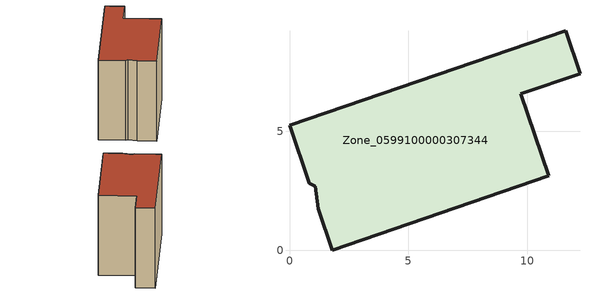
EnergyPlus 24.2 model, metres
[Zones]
Zone_0599100000307344
 floor ground (C_G): 0,5.26 11.62,9.23 12.23,7.43 9.73,6.58 10.91,3.14 1.8,0 1.2,1.74 1.09,2.68 0.84,2.81 z0
 wall outside (C_F): 1.2,1.74 1.8,0 10.91,3.14 9.73,6.58 12.23,7.43 11.62,9.23 0,5.26 0.84,2.81 1.09,2.68 1.2,1.74 z0:8.31
 roof outside (C_R): 1.09,2.68 1.2,1.74 1.8,0 10.91,3.14 9.73,6.58 12.23,7.43 11.62,9.23 0,5.26 0.84,2.81 z8.31
[BUILDING]
Pand.0599100000307344: North Axis=0; Terrain=City; Loads Convergence Tolerance Value=0.04; Temperature Convergence Tolerance Value=0.4; Solar Distribution=FullExterior; Maximum Number of Warmup Days=25; Minimum Number of Warmup Days=1
[Site:Location]
Rotterdam.The.Hague.AP_ZH_NLD Design_Conditions: Latitude=51.96; Longitude=4.45; Time Zone=1; Elevation=-4.5
[SITE:GROUNDTEMPERATURE:BUILDINGSURFACE]
18, 18, 18, 18, 18, 18, 18, 18, 18, 18, 18, 18
[MATERIAL] Thermal Absorptance=0.9; Solar Absorptance=0.7; Visible Absorptance=0.7
Name | Roughness | Thickness | Conductivity | Density | Specific Heat
G.TC.1975-1991 | MediumSmooth | 0.15 | 0.288461 | 540 | 1210
F.TC.1975-1991 | Rough | 0.3 | 0.230769 | 1920 | 840
R.TC.1975-1991 | MediumRough | 0.2 | 0.153846 | 1500 | 1000
[CONSTRUCTION]
C_G: G.TC.1975-1991
C_F: F.TC.1975-1991
C_R: R.TC.1975-1991
[ZONE]
Zone_0599100000307344: Type=1; Multiplier=1; Ceiling Height=Autocalculate; Volume=Autocalculate; Floor Area=autocalculate; Part of Total Floor Area=Yes
[ZONEINFILTRATION:DESIGNFLOWRATE]
Infil_Zone_0599100000307344: Zone or ZoneList or Space or SpaceList=Zone_0599100000307344; Schedule=AlwaysOn; Design Flow Rate Calculation Method=Flow/Area; Flow Rate per Floor Area=0.003; Constant Term Coefficient=1; Temperature Term Coefficient=0; Velocity Term Coefficient=0; Velocity Squared Term Coefficient=0
[HVACTEMPLATE:ZONE:IDEALLOADSAIRSYSTEM]
Zone_0599100000307344: Maximum Heating Supply Air Temperature=50; Minimum Cooling Supply Air Temperature=13; Maximum Heating Supply Air Humidity Ratio=0.0156; Minimum Cooling Supply Air Humidity Ratio=0.0077; Heating Limit=NoLimit; Cooling Limit=NoLimit; Dehumidification Control Type=ConstantSensibleHeatRatio; Cooling Sensible Heat Ratio=0.7; Dehumidification Setpoint=60; Humidification Control Type=None; Humidification Setpoint=30; Outdoor Air Method=None; Outdoor Air Flow Rate per Person=0.00944; Outdoor Air Flow Rate per Zone Floor Area=0; Outdoor Air Flow Rate per Zone=0; Demand Controlled Ventilation Type=None; Outdoor Air Economizer Type=NoEconomizer; Heat Recovery Type=None; Sensible Heat Recovery Effectiveness=0.7; Latent Heat Recovery Effectiveness=0.65
[ZONECONTROL:THERMOSTAT]
ThermostatControl_Zone_0599100000307344: Zone or ZoneList=Zone_0599100000307344; Control Type Schedule=DualSetpointControlType; Control 1=Thermostat_Zone_0599100000307344; Temperature Difference Between Cutout And Setpoint=0
[THERMOSTATSETPOINT:DUALSETPOINT]
Thermostat_Zone_0599100000307344: Heating Setpoint Temperature Schedule=HeatingSetpoint_Zone_0599100000307344; Cooling Setpoint Temperature Schedule=CoolingSetpoint_Zone_0599100000307344
[SCHEDULE:COMPACT]
HeatingSetpoint_Zone_0599100000307344: Through: 12/31, For: AllDays, Until: 24:00, 21
CoolingSetpoint_Zone_0599100000307344: Through: 12/31, For: AllDays, Until: 24:00, 24
DualSetpointControlType: Through: 12/31, For: AllDays, Until: 24:00, 4
AlwaysOn: Through: 12/31, For: AllDays, Until: 24:00, 1
